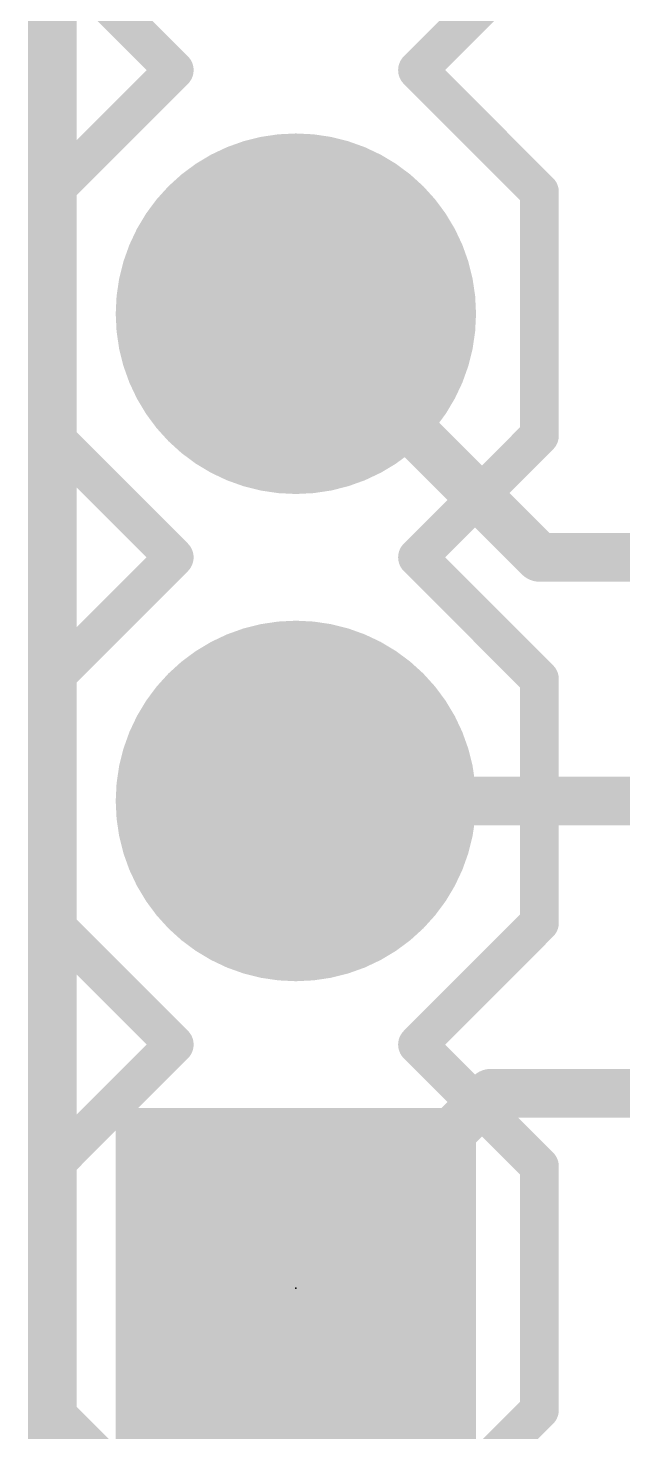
# Model space of a CAD drawing. Extents: x -17 to 90, y -12 to 22.
# Drawn here: x 1.14 to 4.25, y 6.87 to 14.19 of the extents above; entities that cross this region are included whole.
import ezdxf

# ---------------------------------------------------------------- set-up
doc = ezdxf.new("R2010")
doc.units = 0
for name, color, linetype in [('1', 12, 'CONTINUOUS'), ('16', 132, 'CONTINUOUS'), ('17', 110, 'CONTINUOUS'), ('20', 53, 'CONTINUOUS'), ('21', 41, 'CONTINUOUS'), ('23', 53, 'CONTINUOUS'), ('51', 53, 'CONTINUOUS')]:
    doc.layers.add(name, color=color, linetype=linetype)

# ---------------------------------------------------------------- blocks, each defined once
blk = doc.blocks.new('RECT')
blk.add_solid([(-0.5, -0.5), (0.5, -0.5), (-0.5, 0.5), (0.5, 0.5)])
blk = doc.blocks.new('SQUAREP')
blk.add_solid([(-0.5, -0.5), (0.5, -0.5), (-0.5, 0.5), (0.5, 0.5)])
blk = doc.blocks.new('ROUNDP')
at = {"const_width": 0.5}
blk.add_lwpolyline([(0, -0.25, 1), (0, 0.25, 1), (0, -0.25)], format="xyb", dxfattribs=at)

msp = doc.modelspace()

# ---------------------------------------------------------------- linework, layer by layer
at = {"layer": '1', "const_width": 0.254}
for points in [[(1.27, 1.27), (1.27, 21.59)], [(3.81, 11.43), (2.54, 12.7)], [(10.795, 11.43), (3.81, 11.43)], [(8.255, 10.16), (2.54, 10.16)], [(3.556, 8.636), (2.54, 7.62)], [(7.874, 8.636), (3.556, 8.636)], [(2.667, 7.747), (2.54, 7.62)], [(2.54, 7.62), (2.54, 5.295)]]:
    msp.add_lwpolyline(points, dxfattribs=at)
at = {"layer": '1', "const_width": 0.127}
for points in [[(2.5849, 12.7449, 1), (2.4951, 12.6551)], [(3.81, 11.4935, 1), (3.81, 11.3665)], [(3.7651, 11.3851, 1), (3.8549, 11.4749)], [(2.54, 10.2235, 1), (2.54, 10.0965)], [(3.556, 8.6995, 1), (3.556, 8.5725)], [(3.6009, 8.5911, 1), (3.5111, 8.6809)], [(2.7119, 7.7021, 1), (2.6221, 7.7919)], [(2.6035, 7.62, 1), (2.4765, 7.62)], [(2.4951, 7.6649, 1), (2.5849, 7.5751)], [(2.4951, 7.6649, 1), (2.5849, 7.5751)]]:
    msp.add_lwpolyline(points, format="xyb", dxfattribs=at)
at = {"layer": '16', "const_width": 0.254}
msp.add_lwpolyline([(1.27, 1.27), (1.27, 21.59)], dxfattribs=at)
at = {"layer": '20', "const_width": 0.2032}
msp.add_lwpolyline([(1.27, 1.27), (1.27, 21.59)], dxfattribs=at)
at = {"layer": '21', "const_width": 0.2032}
for points in [[(1.27, 14.605), (1.905, 13.97)], [(3.175, 13.97), (3.81, 14.605)], [(1.27, 13.335), (1.905, 13.97)], [(3.175, 13.97), (3.81, 13.335)], [(1.27, 12.065), (1.27, 13.335)], [(3.81, 13.335), (3.81, 12.065)], [(1.905, 11.43), (1.27, 12.065)], [(3.81, 12.065), (3.175, 11.43)], [(1.27, 10.795), (1.905, 11.43)], [(3.175, 11.43), (3.81, 10.795)], [(1.27, 9.525), (1.27, 10.795)], [(3.81, 10.795), (3.81, 9.525)], [(1.905, 8.89), (1.27, 9.525)], [(3.81, 9.525), (3.175, 8.89)], [(1.27, 8.255), (1.905, 8.89)], [(3.175, 8.89), (3.81, 8.255)], [(1.27, 6.985), (1.27, 8.255)], [(3.81, 8.255), (3.81, 6.985)], [(1.27, 6.985), (1.905, 6.35)], [(3.175, 6.35), (3.81, 6.985)]]:
    msp.add_lwpolyline(points, dxfattribs=at)
at = {"layer": '21', "const_width": 0.1016}
for points in [[(1.9409, 13.9341, 1), (1.8691, 14.0059)], [(1.8691, 13.9341, 1), (1.9409, 14.0059)], [(3.2109, 14.0059, 1), (3.1391, 13.9341)], [(3.1391, 14.0059, 1), (3.2109, 13.9341)], [(1.3208, 13.335, 1), (1.2192, 13.335)], [(1.2341, 13.3709, 1), (1.3059, 13.2991)], [(3.8608, 13.335, 1), (3.7592, 13.335)], [(3.7741, 13.2991, 1), (3.8459, 13.3709)], [(1.3059, 12.1009, 1), (1.2341, 12.0291)], [(3.8459, 12.0291, 1), (3.7741, 12.1009)], [(1.2192, 12.065, 1), (1.3208, 12.065)], [(3.7592, 12.065, 1), (3.8608, 12.065)], [(1.9409, 11.3941, 1), (1.8691, 11.4659)], [(1.8691, 11.3941, 1), (1.9409, 11.4659)], [(3.2109, 11.4659, 1), (3.1391, 11.3941)], [(3.1391, 11.4659, 1), (3.2109, 11.3941)], [(1.3208, 10.795, 1), (1.2192, 10.795)], [(1.2341, 10.8309, 1), (1.3059, 10.7591)], [(3.8608, 10.795, 1), (3.7592, 10.795)], [(3.7741, 10.7591, 1), (3.8459, 10.8309)], [(1.3059, 9.5609, 1), (1.2341, 9.4891)], [(3.8459, 9.4891, 1), (3.7741, 9.5609)], [(1.2192, 9.525, 1), (1.3208, 9.525)], [(3.7592, 9.525, 1), (3.8608, 9.525)], [(1.9409, 8.8541, 1), (1.8691, 8.9259)], [(1.8691, 8.8541, 1), (1.9409, 8.9259)], [(3.2109, 8.9259, 1), (3.1391, 8.8541)], [(3.1391, 8.9259, 1), (3.2109, 8.8541)], [(1.3208, 8.255, 1), (1.2192, 8.255)], [(3.8608, 8.255, 1), (3.7592, 8.255)], [(1.2341, 8.2909, 1), (1.3059, 8.2191)], [(3.7741, 8.2191, 1), (3.8459, 8.2909)], [(1.3059, 7.0209, 1), (1.2341, 6.9491)], [(1.2192, 6.985, 1), (1.3208, 6.985)], [(3.7592, 6.985, 1), (3.8608, 6.985)], [(3.8459, 6.9491, 1), (3.7741, 7.0209)]]:
    msp.add_lwpolyline(points, format="xyb", dxfattribs=at)
at = {"layer": '23'}
msp.add_point((2.54, 7.62), dxfattribs=at)

# ---------------------------------------------------------------- block references
at = {"layer": '17', "xscale": 1.8796, "yscale": 1.8796, "rotation": 180}
for name, p in [('ROUNDP', (2.54, 12.7)), ('ROUNDP', (2.54, 12.7)), ('ROUNDP', (2.54, 10.16)), ('ROUNDP', (2.54, 10.16)), ('SQUAREP', (2.54, 7.62)), ('SQUAREP', (2.54, 7.62))]:
    msp.add_blockref(name, p, dxfattribs=at)
at = {"layer": '51', "xscale": 0.508, "yscale": 0.508, "rotation": 90}
for p in [(2.54, 12.7), (2.54, 10.16), (2.54, 7.62)]:
    msp.add_blockref('RECT', p, dxfattribs=at)

doc.saveas('drawing.dxf')
